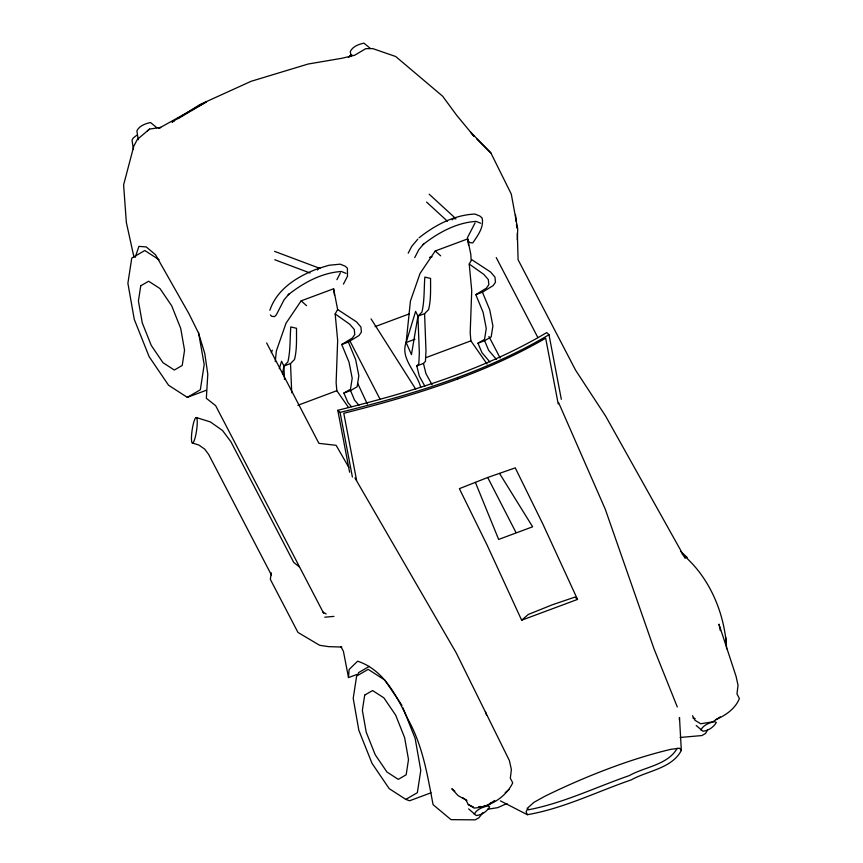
<?xml version="1.0" encoding="UTF-8"?>
<svg xmlns="http://www.w3.org/2000/svg" width="863" height="863" viewBox="0 0 863 863"><rect width="100%" height="100%" fill="white"/><g stroke="black" fill="none" stroke-linecap="round" stroke-linejoin="round"><path stroke-width="1.29" d="M679.343 720.001L679.494 717.52L681.328 750.486C671.77 768.545 647.617 770.691 631.338 779.85C596.883 791.684 563.356 808.534 527.347 814.694L500.367 800.853M358.469 673.884L348.512 677.584L349.094 669.515L357.627 661.198C384.089 669.904 397.002 696.614 408.318 719.936C422.827 746.053 427.563 775.74 433.086 804.672L451.025 819.656L475.233 819.85L478.9 817.757L482.87 812.763M275.254 361.629L276.365 350.928L286.02 323.237L301.155 300.842L333.593 288.781L337.638 309.515L335.168 313.927L337.66 340.378L336.128 382.633L336.829 390.712L348.361 407.271M420.691 387.358C417.174 372.46 399.893 358.652 406.139 342.503L410.421 301.068L420.087 273.377L435.222 250.982L467.66 238.922L470.831 254.509L471.133 259.741M457.519 379.461L457.768 377.422M271.349 572.903L270.335 579.353L297.972 632.45L319.677 645.308L328.663 646.646L341.748 647.045M517.315 239.666L517.703 229.019L511.274 194.067L490.842 152.891L470.691 132.222L474.057 136.322L456.592 115.189L442.622 96.192L395.718 56.527L372.794 48.608L365.761 48.673L354.607 55.275L341.888 58.274L308.156 64.024L251.133 81.295L200 104.52L172.125 121.996M282.525 373.981L283.873 366.02L287.864 361.975C290.551 350.615 289.86 338.566 290.788 326.937L296.516 328.296C296.419 338.663 297.066 349.418 294.51 359.504L290.518 363.55L283.873 366.02L284.531 379.386M417.94 316.16L424.585 313.69L428.577 309.644C431.133 299.558 430.475 288.803 430.583 278.436L424.855 277.077C423.927 288.706 424.618 300.756 421.931 312.115L417.94 316.16L411.446 354.628L406.139 342.503L415.621 311.381L417.94 316.16L419.342 353.28L418.792 363.852L416.818 365.923L419.278 376.052L424.844 386.128M135.221 257.303L138.921 246.365L146.279 246.947L155.545 254.779L189.051 313.905L198.458 332.935L204.768 353.463L207.789 374.229L206.343 398.296L215.664 405.686L323.679 613.323M279.278 368.706L281.554 361.241L283.873 366.02M271.327 352.643L272.287 350.249M677.228 748.243C667.768 765.082 644.737 766.808 629.278 775.61C595.74 787.239 563.075 803.216 528.113 809.839L527.164 808.135M269.86 310.27C277.001 289.094 296.872 276.829 316.602 269.137M336.883 279.698L340.356 272.967M343.431 284.121L347.487 276.257L347.411 268.166L345.168 266.171L340.195 264.164L329.083 265.254L317.735 268.641M408.188 253.183L411.673 246.451L417.789 239.159M414.736 257.595L418.792 249.741L424.1 243.431M475.092 222.859L467.422 237.713L467.66 239.612M474.24 814.305C476.624 809.257 482.708 807.056 487.865 805.966L489.655 806.765C487.045 811.436 481.64 815.093 476.236 815.524L468.62 808.879M454.801 791.209L451.813 788.739L458.07 795.621L465.901 799.947L468.307 804.575L474.078 808.07C489.904 807.002 505.837 797.293 512.73 782.838L510.324 778.21L511.381 769.526L509.386 760.562L456.182 652.806L354.909 477.908M700.896 730.012C703.28 724.963 709.364 722.763 714.521 721.662L716.312 722.471C713.701 727.142 708.296 730.788 702.892 731.22L696.214 725.492M487.034 364.035L470.896 340.853L470.195 332.773L471.727 290.518L469.224 264.067L471.705 259.655L490.529 271.974L494.984 277.131L495.481 282.212L493.107 285.642L482.439 292.179L475.793 294.65L483.107 312.33L486.257 328.393L484.553 339.386L477.962 343.183L481.986 352.73L489.86 361.942M707.487 730.141L705.556 733.464L701.889 735.556L680.12 737.466M489.202 804.758L490.788 802.752M289.364 293.539L284.056 299.849L276.387 314.704L274.661 316.581L271.856 316.397L270.367 314.963M416.818 365.923L423.463 363.452L425.427 361.381L425.988 350.81L424.585 313.69M317.411 269.946L318.792 268.652M452.147 219.838L453.528 218.544L455.988 218.792M521.651 620.195L528.307 614.456L552.147 604.855L575.038 597.067L577.53 599.418L521.651 620.195L487.002 544.866L459.375 488.663L487.714 477.487L515.254 467.875L542.881 524.089L577.53 599.418M147.487 130.82L149.504 129.105L160.701 127.39L158.76 128.393M505.222 792.633L509.397 789.289M348.684 57.034L351.813 54.574M136.839 135.221L133.182 138.048L132.028 140.291L133.387 149.159M348.436 57.26L350.259 55.847M288.048 294.919C303.323 282.837 321.608 272.751 341.37 271.489L346.009 273.366M419.116 237.778C435.017 225.092 454.262 214.952 474.93 214.046L479.904 216.063L482.147 218.059C484.143 227.314 477.617 235.685 472.816 242.881L470.011 242.697L468.523 241.273M422.784 244.812C438.048 232.73 456.344 222.643 476.106 221.381L480.745 223.258M149.504 129.105L137.368 139.407L133.83 146.106L123.614 184.855L126.343 222.427L133.959 257.131M494.682 800.465L486.139 806.107L483.625 806.301M720.271 716.873L712.795 721.802L700.734 723.777L694.963 720.281L692.558 715.664M351.424 406.689L347.918 402.59L343.895 393.043L350.486 389.245L352.19 378.253L349.04 362.19L341.726 344.51L352.395 337.972L354.769 334.542L354.272 329.461L349.817 324.305L335.168 313.927M341.726 344.51L348.372 342.039L359.04 335.502L361.414 332.072L360.917 326.991L356.462 321.834L337.638 309.515M475.793 294.65L486.462 288.113L488.836 284.682L488.339 279.601L483.884 274.445L469.224 264.067M172.233 122.093L174.509 120.744M177.94 118.716L206.484 101.834L159.353 128.069M159.137 259.785L144.811 250.518L131.759 258.069L127.897 283.269L134.261 319.364L149.148 356.689L168.555 385.232L187.293 397.347L200.335 389.796L204.197 364.596L198.512 332.363M358.49 672.655L369.396 666.333M401.964 705.362L384.779 680.076L368.188 669.343L356.635 676.042L353.215 698.35L358.846 730.325L372.029 763.377L389.213 788.653L405.804 799.386L417.358 792.698L420.777 770.379L415.146 738.415L402.945 707.811M343.895 393.043L350.54 390.572L357.131 386.775L358.835 375.783L355.685 359.72L348.372 342.039M477.962 343.183L484.607 340.712L491.187 336.915L492.902 325.923L489.742 309.86L482.439 292.179M548.997 334.725C484.682 372.892 412.223 394.531 340.065 412.428L337.789 410.292C409.947 392.385 482.395 370.734 546.721 332.589L548.997 334.725L561.317 399.31M715.794 719.613C725.6 715.438 735.319 708.771 739.386 698.534L736.98 693.917L738.038 685.233L736.042 676.268L718.955 624.154L720.335 630.637M506.991 803.518L497.681 807.66L487.617 809.246M499.558 473.442L532.633 526.797L498.652 539.429L475.405 482.428M336.829 390.712L297.854 405.308M470.896 340.853L425.599 357.757M375.049 326.635L409.094 313.97M187.293 397.347L206.106 390.346M406.139 342.503L414.952 339.235M430.993 792.806L409.569 800.778L405.804 799.386M429.483 257.379L432.018 256.732M324.779 617.196L333.949 616.387M478.598 806.7L481.112 806.495M196.354 417.552A12.913 2.222 -81.6 0 1 195.157 437.573A12.913 2.222 -81.6 0 1 191.543 435.718A12.913 2.222 -81.6 0 1 196.354 417.552L210.324 421.91L222.546 430.518L230.917 441.737L293.722 562.374L299.418 566.937M192.352 443.021L198.932 445.071L204.693 449.127L208.641 454.413L271.446 575.06M692.913 717.94L695.211 718.685M274.563 251.36L319.99 268.425M274.747 259.741L310.076 273.01M468.307 804.575L473.56 807.088M466.926 800.465L462.784 797.768M322.902 612.04L326.16 613.992M682.104 554.035C709.515 576.872 724.92 613.453 726.624 648.836M435.222 250.982L440.648 255.826M301.155 300.842L306.581 305.685M429.17 194.197L454.995 217.886M426.559 202.061L447.412 221.198M680.497 551.328L687.272 557.552M370.4 48.468L363.938 43.15C358.781 44.25 352.697 46.44 350.302 51.5L351.09 56.559M156.98 127.843L150.518 122.524C145.362 123.625 139.267 125.815 136.883 130.874L138.253 139.741M476.861 139.083L490.842 152.891M496.505 359.472L488.62 350.259L484.607 340.712M358.943 405.243L354.564 400.119L350.54 390.572M681.328 750.486L679.591 748.21L671.08 749.289A234.941 69.644 -27.5 0 0 544.985 796.193L533.819 802.417L528.339 807.38L526.085 811.673L527.347 814.694M371.058 318.868L415.729 389.159M348.868 467.433L336.117 445.319L318.911 443.345L266.645 342.945M685.19 558.372L605.707 416.236L575.621 370.249L518.091 259.741L517.347 233.183M432.104 384.769L425.923 373.582L423.463 363.452M496.225 257.562L537.919 337.649M488.933 336.473L500.119 357.962M340.961 646.635L343.431 651.392L348.512 677.584M349.957 341.025L380.162 399.44M487.714 477.487L515.966 532.493M357.616 383.248L367.293 403.981M558.555 402.514L605.265 509.202L654.046 648.922L677.304 706.991M485.438 711.63L486.57 715.319M558.221 403.992L545.664 338.199C483.237 374.391 413.42 395.75 343.787 413.28L356.592 480.389M340.065 412.428L352.395 477.023M337.789 410.292L349.612 472.244M467.66 238.922L468.609 245.426M333.593 288.781L334.542 295.286M515.535 215.006L516.182 221.5M516.441 224.089L516.829 227.983M290.518 363.55L291.726 392.784M725.805 637.218L725.966 643.755M140.745 285.793L138.414 301.036L142.266 322.87L151.262 345.437L162.999 362.697L174.326 370.033L182.222 365.459L184.553 350.227L180.701 328.393L171.705 305.826L159.968 288.555L148.641 281.23L140.745 285.793M364.693 695.114L362.363 710.357L366.214 732.191L375.211 754.758L386.948 772.018L398.275 779.354L406.171 774.78L408.501 759.537L404.65 737.714L395.653 715.136L383.916 697.876L372.589 690.551L364.693 695.114"/></g></svg>
